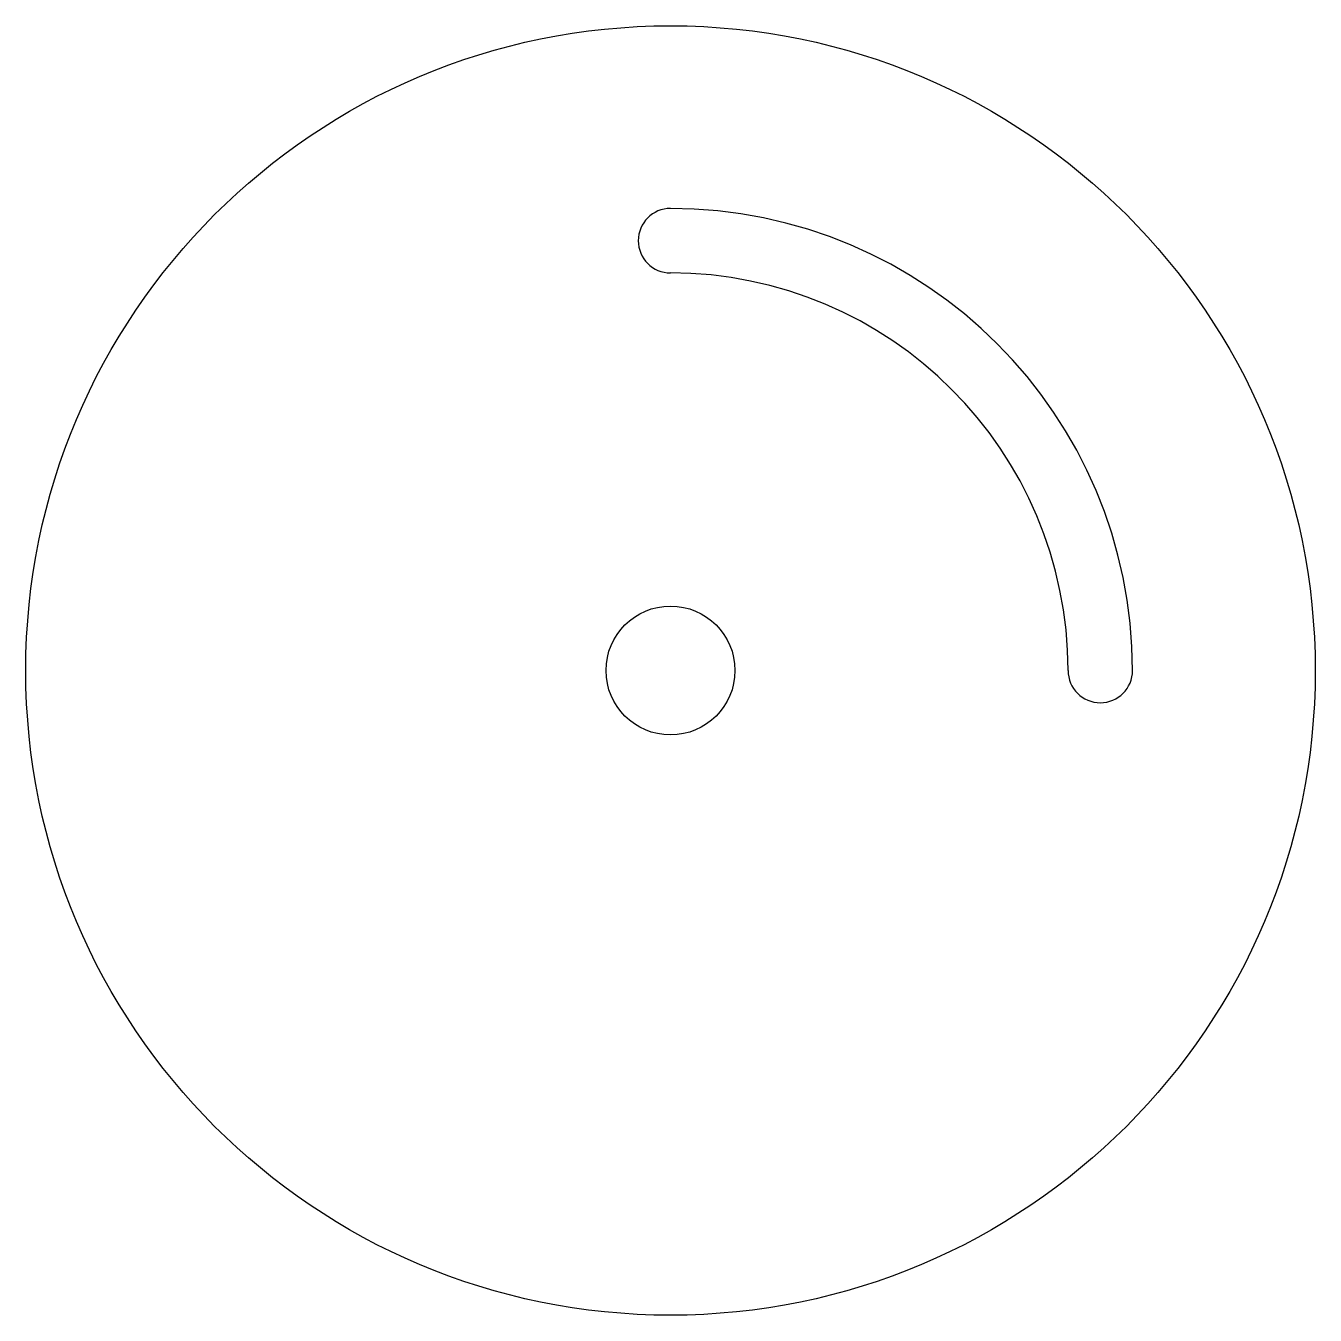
# Model space of a CAD drawing. Header units: millimetres. Extents: x -60 to 60, y -60 to 60.
import ezdxf

# ---------------------------------------------------------------- set-up
doc = ezdxf.new("R2010")
doc.units = ezdxf.units.MM
doc.layers.get('0').update_dxf_attribs({"linetype": 'CONTINUOUS'})

msp = doc.modelspace()

# ---------------------------------------------------------------- linework, layer by layer
for radius in [60, 6]:
    msp.add_circle((0, 0), radius)
for centre, radius, start, end in [((0, 40), 3, 90, 270), ((0, 0), 43, 0, 90), ((0, 0), 37, 0, 90), ((40, 0), 3, -180, 0)]:
    msp.add_arc(centre, radius, start, end)

doc.saveas('drawing.dxf')
